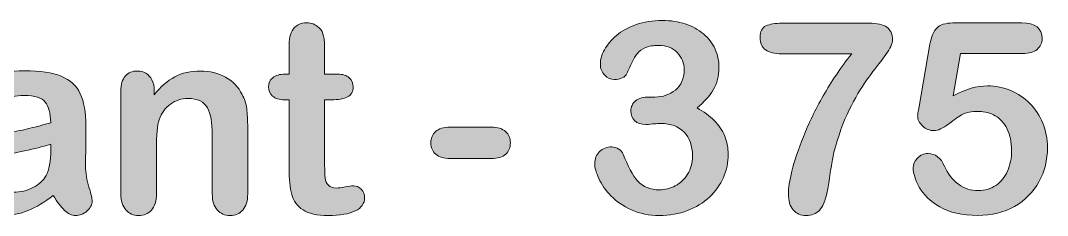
# Model space of a CAD drawing. Header units: millimetres. Extents: x 190 to 440, y -221 to -136.
# Drawn here: x 233.29 to 249.58, y -199.3 to -196.2 of the extents above; entities that cross this region are included whole.
import ezdxf

# ---------------------------------------------------------------- set-up
doc = ezdxf.new("R2010")
doc.units = ezdxf.units.MM
doc.header["$MEASUREMENT"] = 0
doc.layers.add('Layer 1', color=7, linetype='Continuous')

# ---------------------------------------------------------------- blocks, each defined once
blk = doc.blocks.new('block 7')
at = {"layer": 'Layer 1', "true_color": 0x231f20}
h = blk.add_hatch(color=250, dxfattribs=at)
h.dxf.hatch_style = 2
edge = h.paths.add_edge_path()
edge.add_spline(control_points=[(243.35, -197.419), (243.476, -197.419), (243.586, -197.382), (243.677, -197.308), (243.769, -197.233), (243.815, -197.127), (243.815, -196.987), (243.815, -196.881), (243.778, -196.79), (243.705, -196.714), (243.632, -196.637), (243.534, -196.599), (243.41, -196.599), (243.326, -196.599), (243.256, -196.611), (243.202, -196.634), (243.147, -196.657), (243.104, -196.688), (243.073, -196.727), (243.041, -196.766), (243.011, -196.815), (242.983, -196.876), (242.955, -196.936), (242.929, -196.994), (242.905, -197.047), (242.891, -197.076), (242.867, -197.099), (242.831, -197.116), (242.795, -197.132), (242.754, -197.14), (242.707, -197.14), (242.652, -197.14), (242.601, -197.118), (242.555, -197.073), (242.509, -197.028), (242.486, -196.969), (242.486, -196.894), (242.486, -196.823), (242.507, -196.747), (242.551, -196.668), (242.594, -196.589), (242.658, -196.513), (242.741, -196.442), (242.824, -196.37), (242.928, -196.313), (243.052, -196.269), (243.176, -196.226), (243.315, -196.204), (243.467, -196.204), (243.601, -196.204), (243.723, -196.222), (243.833, -196.259), (243.944, -196.295), (244.039, -196.348), (244.121, -196.417), (244.202, -196.486), (244.263, -196.566), (244.305, -196.657), (244.346, -196.748), (244.367, -196.846), (244.367, -196.95), (244.367, -197.088), (244.337, -197.206), (244.277, -197.305), (244.217, -197.403), (244.131, -197.499), (244.019, -197.593), (244.127, -197.651), (244.217, -197.717), (244.291, -197.792), (244.365, -197.866), (244.42, -197.948), (244.458, -198.039), (244.495, -198.129), (244.513, -198.226), (244.513, -198.331), (244.513, -198.456), (244.488, -198.578), (244.438, -198.695), (244.388, -198.812), (244.314, -198.916), (244.216, -199.008), (244.118, -199.1), (244.002, -199.171), (243.867, -199.223), (243.733, -199.275), (243.585, -199.3), (243.422, -199.3), (243.257, -199.3), (243.109, -199.271), (242.978, -199.212), (242.847, -199.152), (242.739, -199.078), (242.654, -198.989), (242.569, -198.901), (242.505, -198.809), (242.462, -198.713), (242.418, -198.618), (242.397, -198.54), (242.397, -198.478), (242.397, -198.398), (242.423, -198.333), (242.474, -198.285), (242.526, -198.236), (242.59, -198.211), (242.668, -198.211), (242.706, -198.211), (242.743, -198.223), (242.779, -198.245), (242.815, -198.268), (242.838, -198.295), (242.849, -198.327), (242.921, -198.518), (242.998, -198.661), (243.08, -198.754), (243.162, -198.847), (243.277, -198.893), (243.426, -198.893), (243.512, -198.893), (243.594, -198.872), (243.673, -198.83), (243.752, -198.788), (243.818, -198.726), (243.87, -198.643), (243.921, -198.56), (243.947, -198.465), (243.947, -198.356), (243.947, -198.195), (243.903, -198.068), (243.815, -197.977), (243.727, -197.885), (243.604, -197.839), (243.447, -197.839), (243.419, -197.839), (243.377, -197.842), (243.319, -197.847), (243.261, -197.853), (243.224, -197.856), (243.207, -197.856), (243.131, -197.856), (243.073, -197.837), (243.031, -197.799), (242.99, -197.761), (242.969, -197.708), (242.969, -197.641), (242.969, -197.575), (242.994, -197.521), (243.044, -197.48), (243.093, -197.44), (243.167, -197.419), (243.265, -197.419), (243.265, -197.419), (243.35, -197.419), (243.35, -197.419)], knot_values=[0, 0, 0, 0, 1, 1, 1, 2, 2, 2, 3, 3, 3, 4, 4, 4, 5, 5, 5, 6, 6, 6, 7, 7, 7, 8, 8, 8, 9, 9, 9, 10, 10, 10, 11, 11, 11, 12, 12, 12, 13, 13, 13, 14, 14, 14, 15, 15, 15, 16, 16, 16, 17, 17, 17, 18, 18, 18, 19, 19, 19, 20, 20, 20, 21, 21, 21, 22, 22, 22, 23, 23, 23, 24, 24, 24, 25, 25, 25, 26, 26, 26, 27, 27, 27, 28, 28, 28, 29, 29, 29, 30, 30, 30, 31, 31, 31, 32, 32, 32, 33, 33, 33, 34, 34, 34, 35, 35, 35, 36, 36, 36, 37, 37, 37, 38, 38, 38, 39, 39, 39, 40, 40, 40, 41, 41, 41, 42, 42, 42, 43, 43, 43, 44, 44, 44, 45, 45, 45, 46, 46, 46, 47, 47, 47, 48, 48, 48, 49, 49, 49, 50, 50, 50, 51, 51, 51, 51], degree=3, periodic=1)
h = blk.add_hatch(color=250, dxfattribs=at)
h.dxf.hatch_style = 2
edge = h.paths.add_edge_path()
edge.add_spline(control_points=[(237.487, -197.056), (237.487, -197.056), (237.549, -197.056), (237.549, -197.056), (237.549, -197.056), (237.549, -196.717), (237.549, -196.717), (237.549, -196.626), (237.552, -196.554), (237.557, -196.503), (237.562, -196.451), (237.575, -196.407), (237.597, -196.369), (237.619, -196.331), (237.651, -196.299), (237.692, -196.275), (237.733, -196.251), (237.78, -196.239), (237.831, -196.239), (237.902, -196.239), (237.967, -196.266), (238.025, -196.32), (238.064, -196.356), (238.088, -196.399), (238.098, -196.451), (238.109, -196.503), (238.114, -196.576), (238.114, -196.671), (238.114, -196.671), (238.114, -197.056), (238.114, -197.056), (238.114, -197.056), (238.321, -197.056), (238.321, -197.056), (238.4, -197.056), (238.461, -197.075), (238.503, -197.113), (238.545, -197.15), (238.566, -197.199), (238.566, -197.258), (238.566, -197.334), (238.537, -197.387), (238.477, -197.417), (238.417, -197.448), (238.331, -197.463), (238.219, -197.463), (238.219, -197.463), (238.114, -197.463), (238.114, -197.463), (238.114, -197.463), (238.114, -198.501), (238.114, -198.501), (238.114, -198.589), (238.117, -198.657), (238.123, -198.704), (238.129, -198.752), (238.146, -198.79), (238.173, -198.82), (238.2, -198.85), (238.243, -198.864), (238.304, -198.864), (238.337, -198.864), (238.382, -198.858), (238.438, -198.847), (238.495, -198.835), (238.539, -198.829), (238.571, -198.829), (238.616, -198.829), (238.657, -198.847), (238.694, -198.884), (238.73, -198.921), (238.748, -198.966), (238.748, -199.019), (238.748, -199.11), (238.699, -199.18), (238.6, -199.228), (238.5, -199.276), (238.358, -199.3), (238.172, -199.3), (237.995, -199.3), (237.862, -199.271), (237.771, -199.212), (237.68, -199.152), (237.62, -199.07), (237.592, -198.966), (237.564, -198.861), (237.549, -198.721), (237.549, -198.546), (237.549, -198.546), (237.549, -197.463), (237.549, -197.463), (237.549, -197.463), (237.475, -197.463), (237.475, -197.463), (237.394, -197.463), (237.332, -197.444), (237.289, -197.405), (237.246, -197.366), (237.225, -197.317), (237.225, -197.258), (237.225, -197.199), (237.247, -197.15), (237.292, -197.113), (237.337, -197.075), (237.402, -197.056), (237.487, -197.056)], knot_values=[0, 0, 0, 0, 1, 1, 1, 2, 2, 2, 3, 3, 3, 4, 4, 4, 5, 5, 5, 6, 6, 6, 7, 7, 7, 8, 8, 8, 9, 9, 9, 10, 10, 10, 11, 11, 11, 12, 12, 12, 13, 13, 13, 14, 14, 14, 15, 15, 15, 16, 16, 16, 17, 17, 17, 18, 18, 18, 19, 19, 19, 20, 20, 20, 21, 21, 21, 22, 22, 22, 23, 23, 23, 24, 24, 24, 25, 25, 25, 26, 26, 26, 27, 27, 27, 28, 28, 28, 29, 29, 29, 30, 30, 30, 31, 31, 31, 32, 32, 32, 33, 33, 33, 34, 34, 34, 35, 35, 35, 35], degree=3, periodic=1)
h = blk.add_hatch(color=250, dxfattribs=at)
h.dxf.hatch_style = 2
edge = h.paths.add_edge_path()
edge.add_spline(control_points=[(245.365, -196.247), (245.365, -196.247), (246.742, -196.247), (246.742, -196.247), (246.874, -196.247), (246.97, -196.268), (247.029, -196.309), (247.088, -196.351), (247.118, -196.419), (247.118, -196.514), (247.118, -196.572), (247.083, -196.648), (247.014, -196.744), (246.944, -196.839), (246.865, -196.944), (246.776, -197.059), (246.687, -197.174), (246.595, -197.317), (246.501, -197.488), (246.406, -197.659), (246.32, -197.867), (246.241, -198.114), (246.208, -198.223), (246.185, -198.313), (246.171, -198.385), (246.157, -198.456), (246.142, -198.549), (246.126, -198.664), (246.109, -198.778), (246.095, -198.866), (246.082, -198.926), (246.053, -199.067), (246.012, -199.164), (245.959, -199.219), (245.906, -199.273), (245.836, -199.3), (245.747, -199.3), (245.663, -199.3), (245.596, -199.271), (245.545, -199.213), (245.494, -199.154), (245.468, -199.068), (245.468, -198.953), (245.468, -198.865), (245.487, -198.745), (245.524, -198.594), (245.561, -198.442), (245.622, -198.26), (245.706, -198.049), (245.79, -197.837), (245.895, -197.62), (246.021, -197.398), (246.147, -197.175), (246.297, -196.954), (246.471, -196.733), (246.471, -196.733), (245.365, -196.733), (245.365, -196.733), (245.249, -196.733), (245.163, -196.712), (245.106, -196.67), (245.048, -196.628), (245.02, -196.562), (245.02, -196.473), (245.02, -196.378), (245.05, -196.316), (245.111, -196.289), (245.171, -196.261), (245.256, -196.247), (245.365, -196.247)], knot_values=[0, 0, 0, 0, 1, 1, 1, 2, 2, 2, 3, 3, 3, 4, 4, 4, 5, 5, 5, 6, 6, 6, 7, 7, 7, 8, 8, 8, 9, 9, 9, 10, 10, 10, 11, 11, 11, 12, 12, 12, 13, 13, 13, 14, 14, 14, 15, 15, 15, 16, 16, 16, 17, 17, 17, 18, 18, 18, 19, 19, 19, 20, 20, 20, 21, 21, 21, 22, 22, 22, 23, 23, 23, 23], degree=3, periodic=1)
h = blk.add_hatch(color=250, dxfattribs=at)
h.dxf.hatch_style = 2
edge = h.paths.add_edge_path()
edge.add_spline(control_points=[(249.181, -196.729), (249.181, -196.729), (248.199, -196.729), (248.199, -196.729), (248.199, -196.729), (248.081, -197.399), (248.081, -197.399), (248.277, -197.294), (248.457, -197.242), (248.623, -197.242), (248.755, -197.242), (248.879, -197.267), (248.994, -197.316), (249.109, -197.366), (249.21, -197.434), (249.297, -197.522), (249.383, -197.609), (249.452, -197.713), (249.501, -197.833), (249.551, -197.953), (249.576, -198.082), (249.576, -198.219), (249.576, -198.419), (249.531, -198.601), (249.441, -198.765), (249.352, -198.929), (249.223, -199.059), (249.054, -199.156), (248.885, -199.252), (248.69, -199.3), (248.47, -199.3), (248.223, -199.3), (248.023, -199.255), (247.869, -199.164), (247.716, -199.073), (247.607, -198.969), (247.543, -198.851), (247.479, -198.733), (247.447, -198.63), (247.447, -198.542), (247.447, -198.488), (247.469, -198.437), (247.514, -198.389), (247.559, -198.341), (247.615, -198.317), (247.682, -198.317), (247.798, -198.317), (247.884, -198.383), (247.941, -198.517), (247.996, -198.64), (248.07, -198.735), (248.164, -198.803), (248.258, -198.872), (248.362, -198.906), (248.478, -198.906), (248.584, -198.906), (248.677, -198.878), (248.757, -198.823), (248.837, -198.768), (248.899, -198.692), (248.942, -198.596), (248.985, -198.499), (249.007, -198.39), (249.007, -198.267), (249.007, -198.135), (248.984, -198.022), (248.937, -197.928), (248.89, -197.834), (248.827, -197.764), (248.749, -197.718), (248.67, -197.672), (248.583, -197.649), (248.486, -197.649), (248.368, -197.649), (248.283, -197.663), (248.232, -197.692), (248.181, -197.721), (248.108, -197.772), (248.012, -197.844), (247.916, -197.917), (247.837, -197.953), (247.775, -197.953), (247.708, -197.953), (247.648, -197.928), (247.595, -197.879), (247.543, -197.83), (247.517, -197.775), (247.517, -197.713), (247.517, -197.706), (247.524, -197.659), (247.54, -197.572), (247.54, -197.572), (247.713, -196.582), (247.713, -196.582), (247.733, -196.464), (247.768, -196.378), (247.821, -196.324), (247.873, -196.27), (247.959, -196.243), (248.077, -196.243), (248.077, -196.243), (249.168, -196.243), (249.168, -196.243), (249.383, -196.243), (249.491, -196.325), (249.491, -196.489), (249.491, -196.561), (249.465, -196.619), (249.412, -196.663), (249.36, -196.707), (249.283, -196.729), (249.181, -196.729)], knot_values=[0, 0, 0, 0, 1, 1, 1, 2, 2, 2, 3, 3, 3, 4, 4, 4, 5, 5, 5, 6, 6, 6, 7, 7, 7, 8, 8, 8, 9, 9, 9, 10, 10, 10, 11, 11, 11, 12, 12, 12, 13, 13, 13, 14, 14, 14, 15, 15, 15, 16, 16, 16, 17, 17, 17, 18, 18, 18, 19, 19, 19, 20, 20, 20, 21, 21, 21, 22, 22, 22, 23, 23, 23, 24, 24, 24, 25, 25, 25, 26, 26, 26, 27, 27, 27, 28, 28, 28, 29, 29, 29, 30, 30, 30, 31, 31, 31, 32, 32, 32, 33, 33, 33, 34, 34, 34, 35, 35, 35, 36, 36, 36, 37, 37, 37, 37], degree=3, periodic=1)
h = blk.add_hatch(color=250, dxfattribs=at)
h.dxf.hatch_style = 2
edge = h.paths.add_edge_path()
edge.add_spline(control_points=[(233.81, -198.982), (233.674, -199.088), (233.542, -199.168), (233.414, -199.221), (233.287, -199.274), (233.144, -199.3), (232.985, -199.3), (232.841, -199.3), (232.714, -199.272), (232.604, -199.215), (232.495, -199.158), (232.41, -199.08), (232.351, -198.982), (232.292, -198.884), (232.262, -198.778), (232.262, -198.664), (232.262, -198.51), (232.311, -198.378), (232.409, -198.269), (232.507, -198.16), (232.641, -198.087), (232.812, -198.05), (232.848, -198.042), (232.937, -198.023), (233.078, -197.994), (233.22, -197.965), (233.342, -197.939), (233.443, -197.915), (233.545, -197.89), (233.654, -197.861), (233.773, -197.827), (233.766, -197.678), (233.736, -197.569), (233.683, -197.499), (233.63, -197.429), (233.52, -197.395), (233.353, -197.395), (233.21, -197.395), (233.102, -197.415), (233.03, -197.455), (232.958, -197.495), (232.896, -197.555), (232.844, -197.634), (232.792, -197.714), (232.756, -197.767), (232.734, -197.793), (232.713, -197.818), (232.667, -197.831), (232.597, -197.831), (232.533, -197.831), (232.479, -197.81), (232.432, -197.77), (232.386, -197.729), (232.363, -197.677), (232.363, -197.614), (232.363, -197.515), (232.398, -197.418), (232.469, -197.324), (232.539, -197.231), (232.649, -197.154), (232.797, -197.093), (232.946, -197.032), (233.132, -197.002), (233.353, -197.002), (233.601, -197.002), (233.796, -197.031), (233.938, -197.09), (234.08, -197.148), (234.181, -197.241), (234.239, -197.368), (234.298, -197.495), (234.327, -197.663), (234.327, -197.872), (234.327, -198.004), (234.327, -198.117), (234.326, -198.209), (234.325, -198.301), (234.324, -198.404), (234.323, -198.517), (234.323, -198.623), (234.34, -198.734), (234.376, -198.849), (234.411, -198.964), (234.428, -199.038), (234.428, -199.071), (234.428, -199.129), (234.401, -199.182), (234.347, -199.229), (234.292, -199.277), (234.23, -199.3), (234.162, -199.3), (234.104, -199.3), (234.047, -199.273), (233.99, -199.219), (233.934, -199.164), (233.874, -199.086), (233.81, -198.982)], knot_values=[0, 0, 0, 0, 1, 1, 1, 2, 2, 2, 3, 3, 3, 4, 4, 4, 5, 5, 5, 6, 6, 6, 7, 7, 7, 8, 8, 8, 9, 9, 9, 10, 10, 10, 11, 11, 11, 12, 12, 12, 13, 13, 13, 14, 14, 14, 15, 15, 15, 16, 16, 16, 17, 17, 17, 18, 18, 18, 19, 19, 19, 20, 20, 20, 21, 21, 21, 22, 22, 22, 23, 23, 23, 24, 24, 24, 25, 25, 25, 26, 26, 26, 27, 27, 27, 28, 28, 28, 29, 29, 29, 30, 30, 30, 31, 31, 31, 32, 32, 32, 32], degree=3, periodic=1)
edge = h.paths.add_edge_path()
edge.add_spline(control_points=[(233.773, -198.166), (233.69, -198.196), (233.57, -198.228), (233.412, -198.262), (233.254, -198.296), (233.145, -198.32), (233.085, -198.336), (233.024, -198.352), (232.966, -198.383), (232.911, -198.429), (232.856, -198.475), (232.828, -198.54), (232.828, -198.623), (232.828, -198.708), (232.861, -198.781), (232.925, -198.841), (232.99, -198.901), (233.075, -198.93), (233.18, -198.93), (233.291, -198.93), (233.394, -198.906), (233.489, -198.857), (233.583, -198.808), (233.652, -198.745), (233.697, -198.668), (233.747, -198.583), (233.773, -198.442), (233.773, -198.246), (233.773, -198.246), (233.773, -198.166), (233.773, -198.166)], knot_values=[0, 0, 0, 0, 1, 1, 1, 2, 2, 2, 3, 3, 3, 4, 4, 4, 5, 5, 5, 6, 6, 6, 7, 7, 7, 8, 8, 8, 9, 9, 9, 10, 10, 10, 10], degree=3, periodic=1)
h = blk.add_hatch(color=250, dxfattribs=at)
h.dxf.hatch_style = 2
edge = h.paths.add_edge_path()
edge.add_spline(control_points=[(235.412, -197.318), (235.412, -197.318), (235.412, -197.386), (235.412, -197.386), (235.511, -197.255), (235.62, -197.159), (235.738, -197.098), (235.856, -197.037), (235.991, -197.006), (236.144, -197.006), (236.293, -197.006), (236.426, -197.038), (236.543, -197.103), (236.66, -197.168), (236.747, -197.26), (236.805, -197.378), (236.843, -197.447), (236.867, -197.521), (236.878, -197.601), (236.889, -197.681), (236.894, -197.783), (236.894, -197.907), (236.894, -197.907), (236.894, -198.957), (236.894, -198.957), (236.894, -199.07), (236.868, -199.156), (236.817, -199.214), (236.765, -199.272), (236.698, -199.3), (236.615, -199.3), (236.531, -199.3), (236.463, -199.271), (236.411, -199.212), (236.358, -199.152), (236.332, -199.068), (236.332, -198.957), (236.332, -198.957), (236.332, -198.017), (236.332, -198.017), (236.332, -197.831), (236.306, -197.689), (236.254, -197.59), (236.203, -197.491), (236.1, -197.442), (235.945, -197.442), (235.845, -197.442), (235.753, -197.472), (235.671, -197.532), (235.588, -197.592), (235.527, -197.674), (235.489, -197.779), (235.461, -197.863), (235.447, -198.02), (235.447, -198.25), (235.447, -198.25), (235.447, -198.957), (235.447, -198.957), (235.447, -199.072), (235.421, -199.158), (235.368, -199.215), (235.315, -199.272), (235.246, -199.3), (235.162, -199.3), (235.081, -199.3), (235.014, -199.271), (234.962, -199.212), (234.909, -199.152), (234.883, -199.068), (234.883, -198.957), (234.883, -198.957), (234.883, -197.326), (234.883, -197.326), (234.883, -197.219), (234.906, -197.139), (234.953, -197.086), (235, -197.033), (235.064, -197.006), (235.146, -197.006), (235.195, -197.006), (235.24, -197.018), (235.28, -197.041), (235.32, -197.065), (235.352, -197.1), (235.376, -197.147), (235.4, -197.193), (235.412, -197.251), (235.412, -197.318)], knot_values=[0, 0, 0, 0, 1, 1, 1, 2, 2, 2, 3, 3, 3, 4, 4, 4, 5, 5, 5, 6, 6, 6, 7, 7, 7, 8, 8, 8, 9, 9, 9, 10, 10, 10, 11, 11, 11, 12, 12, 12, 13, 13, 13, 14, 14, 14, 15, 15, 15, 16, 16, 16, 17, 17, 17, 18, 18, 18, 19, 19, 19, 20, 20, 20, 21, 21, 21, 22, 22, 22, 23, 23, 23, 24, 24, 24, 25, 25, 25, 26, 26, 26, 27, 27, 27, 28, 28, 28, 29, 29, 29, 29], degree=3, periodic=1)
h = blk.add_hatch(color=250, dxfattribs=at)
h.dxf.hatch_style = 2
edge = h.paths.add_edge_path()
edge.add_spline(control_points=[(240.756, -198.397), (240.756, -198.397), (240.102, -198.397), (240.102, -198.397), (240.003, -198.397), (239.928, -198.374), (239.876, -198.328), (239.824, -198.282), (239.798, -198.222), (239.798, -198.149), (239.798, -198.075), (239.824, -198.014), (239.874, -197.968), (239.924, -197.922), (240, -197.899), (240.102, -197.899), (240.102, -197.899), (240.756, -197.899), (240.756, -197.899), (240.857, -197.899), (240.934, -197.922), (240.984, -197.968), (241.034, -198.014), (241.059, -198.075), (241.059, -198.149), (241.059, -198.222), (241.035, -198.282), (240.985, -198.328), (240.935, -198.374), (240.859, -198.397), (240.756, -198.397)], knot_values=[0, 0, 0, 0, 1, 1, 1, 2, 2, 2, 3, 3, 3, 4, 4, 4, 5, 5, 5, 6, 6, 6, 7, 7, 7, 8, 8, 8, 9, 9, 9, 10, 10, 10, 10], degree=3, periodic=1)
at = {"layer": 'Layer 1', "lineweight": 0}
for points, knots in [([(243.35, -197.419), (243.476, -197.419), (243.586, -197.382), (243.677, -197.308), (243.769, -197.233), (243.815, -197.127), (243.815, -196.987), (243.815, -196.881), (243.778, -196.79), (243.705, -196.714), (243.632, -196.637), (243.534, -196.599), (243.41, -196.599), (243.326, -196.599), (243.256, -196.611), (243.202, -196.634), (243.147, -196.657), (243.104, -196.688), (243.073, -196.727), (243.041, -196.766), (243.011, -196.815), (242.983, -196.876), (242.955, -196.936), (242.929, -196.994), (242.905, -197.047), (242.891, -197.076), (242.867, -197.099), (242.831, -197.116), (242.795, -197.132), (242.754, -197.14), (242.707, -197.14), (242.652, -197.14), (242.601, -197.118), (242.555, -197.073), (242.509, -197.028), (242.486, -196.969), (242.486, -196.894), (242.486, -196.823), (242.507, -196.747), (242.551, -196.668), (242.594, -196.589), (242.658, -196.513), (242.741, -196.442), (242.824, -196.37), (242.928, -196.313), (243.052, -196.269), (243.176, -196.226), (243.315, -196.204), (243.467, -196.204), (243.601, -196.204), (243.723, -196.222), (243.833, -196.259), (243.944, -196.295), (244.039, -196.348), (244.121, -196.417), (244.202, -196.486), (244.263, -196.566), (244.305, -196.657), (244.346, -196.748), (244.367, -196.846), (244.367, -196.95), (244.367, -197.088), (244.337, -197.206), (244.277, -197.305), (244.217, -197.403), (244.131, -197.499), (244.019, -197.593), (244.127, -197.651), (244.217, -197.717), (244.291, -197.792), (244.365, -197.866), (244.42, -197.948), (244.458, -198.039), (244.495, -198.129), (244.513, -198.226), (244.513, -198.331), (244.513, -198.456), (244.488, -198.578), (244.438, -198.695), (244.388, -198.812), (244.314, -198.916), (244.216, -199.008), (244.118, -199.1), (244.002, -199.171), (243.867, -199.223), (243.733, -199.275), (243.585, -199.3), (243.422, -199.3), (243.257, -199.3), (243.109, -199.271), (242.978, -199.212), (242.847, -199.152), (242.739, -199.078), (242.654, -198.989), (242.569, -198.901), (242.505, -198.809), (242.462, -198.713), (242.418, -198.618), (242.397, -198.54), (242.397, -198.478), (242.397, -198.398), (242.423, -198.333), (242.474, -198.285), (242.526, -198.236), (242.59, -198.211), (242.668, -198.211), (242.706, -198.211), (242.743, -198.223), (242.779, -198.245), (242.815, -198.268), (242.838, -198.295), (242.849, -198.327), (242.921, -198.518), (242.998, -198.661), (243.08, -198.754), (243.162, -198.847), (243.277, -198.893), (243.426, -198.893), (243.512, -198.893), (243.594, -198.872), (243.673, -198.83), (243.752, -198.788), (243.818, -198.726), (243.87, -198.643), (243.921, -198.56), (243.947, -198.465), (243.947, -198.356), (243.947, -198.195), (243.903, -198.068), (243.815, -197.977), (243.727, -197.885), (243.604, -197.839), (243.447, -197.839), (243.419, -197.839), (243.377, -197.842), (243.319, -197.847), (243.261, -197.853), (243.224, -197.856), (243.207, -197.856), (243.131, -197.856), (243.073, -197.837), (243.031, -197.799), (242.99, -197.761), (242.969, -197.708), (242.969, -197.641), (242.969, -197.575), (242.994, -197.521), (243.044, -197.48), (243.093, -197.44), (243.167, -197.419), (243.265, -197.419), (243.265, -197.419), (243.35, -197.419), (243.35, -197.419)], [0, 0, 0, 0, 1, 1, 1, 2, 2, 2, 3, 3, 3, 4, 4, 4, 5, 5, 5, 6, 6, 6, 7, 7, 7, 8, 8, 8, 9, 9, 9, 10, 10, 10, 11, 11, 11, 12, 12, 12, 13, 13, 13, 14, 14, 14, 15, 15, 15, 16, 16, 16, 17, 17, 17, 18, 18, 18, 19, 19, 19, 20, 20, 20, 21, 21, 21, 22, 22, 22, 23, 23, 23, 24, 24, 24, 25, 25, 25, 26, 26, 26, 27, 27, 27, 28, 28, 28, 29, 29, 29, 30, 30, 30, 31, 31, 31, 32, 32, 32, 33, 33, 33, 34, 34, 34, 35, 35, 35, 36, 36, 36, 37, 37, 37, 38, 38, 38, 39, 39, 39, 40, 40, 40, 41, 41, 41, 42, 42, 42, 43, 43, 43, 44, 44, 44, 45, 45, 45, 46, 46, 46, 47, 47, 47, 48, 48, 48, 49, 49, 49, 50, 50, 50, 51, 51, 51, 51]), ([(237.487, -197.056), (237.487, -197.056), (237.549, -197.056), (237.549, -197.056), (237.549, -197.056), (237.549, -196.717), (237.549, -196.717), (237.549, -196.626), (237.552, -196.554), (237.557, -196.503), (237.562, -196.451), (237.575, -196.407), (237.597, -196.369), (237.619, -196.331), (237.651, -196.299), (237.692, -196.275), (237.733, -196.251), (237.78, -196.239), (237.831, -196.239), (237.902, -196.239), (237.967, -196.266), (238.025, -196.32), (238.064, -196.356), (238.088, -196.399), (238.098, -196.451), (238.109, -196.503), (238.114, -196.576), (238.114, -196.671), (238.114, -196.671), (238.114, -197.056), (238.114, -197.056), (238.114, -197.056), (238.321, -197.056), (238.321, -197.056), (238.4, -197.056), (238.461, -197.075), (238.503, -197.113), (238.545, -197.15), (238.566, -197.199), (238.566, -197.258), (238.566, -197.334), (238.537, -197.387), (238.477, -197.417), (238.417, -197.448), (238.331, -197.463), (238.219, -197.463), (238.219, -197.463), (238.114, -197.463), (238.114, -197.463), (238.114, -197.463), (238.114, -198.501), (238.114, -198.501), (238.114, -198.589), (238.117, -198.657), (238.123, -198.704), (238.129, -198.752), (238.146, -198.79), (238.173, -198.82), (238.2, -198.85), (238.243, -198.864), (238.304, -198.864), (238.337, -198.864), (238.382, -198.858), (238.438, -198.847), (238.495, -198.835), (238.539, -198.829), (238.571, -198.829), (238.616, -198.829), (238.657, -198.847), (238.694, -198.884), (238.73, -198.921), (238.748, -198.966), (238.748, -199.019), (238.748, -199.11), (238.699, -199.18), (238.6, -199.228), (238.5, -199.276), (238.358, -199.3), (238.172, -199.3), (237.995, -199.3), (237.862, -199.271), (237.771, -199.212), (237.68, -199.152), (237.62, -199.07), (237.592, -198.966), (237.564, -198.861), (237.549, -198.721), (237.549, -198.546), (237.549, -198.546), (237.549, -197.463), (237.549, -197.463), (237.549, -197.463), (237.475, -197.463), (237.475, -197.463), (237.394, -197.463), (237.332, -197.444), (237.289, -197.405), (237.246, -197.366), (237.225, -197.317), (237.225, -197.258), (237.225, -197.199), (237.247, -197.15), (237.292, -197.113), (237.337, -197.075), (237.402, -197.056), (237.487, -197.056)], [0, 0, 0, 0, 1, 1, 1, 2, 2, 2, 3, 3, 3, 4, 4, 4, 5, 5, 5, 6, 6, 6, 7, 7, 7, 8, 8, 8, 9, 9, 9, 10, 10, 10, 11, 11, 11, 12, 12, 12, 13, 13, 13, 14, 14, 14, 15, 15, 15, 16, 16, 16, 17, 17, 17, 18, 18, 18, 19, 19, 19, 20, 20, 20, 21, 21, 21, 22, 22, 22, 23, 23, 23, 24, 24, 24, 25, 25, 25, 26, 26, 26, 27, 27, 27, 28, 28, 28, 29, 29, 29, 30, 30, 30, 31, 31, 31, 32, 32, 32, 33, 33, 33, 34, 34, 34, 35, 35, 35, 35]), ([(245.365, -196.247), (245.365, -196.247), (246.742, -196.247), (246.742, -196.247), (246.874, -196.247), (246.97, -196.268), (247.029, -196.309), (247.088, -196.351), (247.118, -196.419), (247.118, -196.514), (247.118, -196.572), (247.083, -196.648), (247.014, -196.744), (246.944, -196.839), (246.865, -196.944), (246.776, -197.059), (246.687, -197.174), (246.595, -197.317), (246.501, -197.488), (246.406, -197.659), (246.32, -197.867), (246.241, -198.114), (246.208, -198.223), (246.185, -198.313), (246.171, -198.385), (246.157, -198.456), (246.142, -198.549), (246.126, -198.664), (246.109, -198.778), (246.095, -198.866), (246.082, -198.926), (246.053, -199.067), (246.012, -199.164), (245.959, -199.219), (245.906, -199.273), (245.836, -199.3), (245.747, -199.3), (245.663, -199.3), (245.596, -199.271), (245.545, -199.213), (245.494, -199.154), (245.468, -199.068), (245.468, -198.953), (245.468, -198.865), (245.487, -198.745), (245.524, -198.594), (245.561, -198.442), (245.622, -198.26), (245.706, -198.049), (245.79, -197.837), (245.895, -197.62), (246.021, -197.398), (246.147, -197.175), (246.297, -196.954), (246.471, -196.733), (246.471, -196.733), (245.365, -196.733), (245.365, -196.733), (245.249, -196.733), (245.163, -196.712), (245.106, -196.67), (245.048, -196.628), (245.02, -196.562), (245.02, -196.473), (245.02, -196.378), (245.05, -196.316), (245.111, -196.289), (245.171, -196.261), (245.256, -196.247), (245.365, -196.247)], [0, 0, 0, 0, 1, 1, 1, 2, 2, 2, 3, 3, 3, 4, 4, 4, 5, 5, 5, 6, 6, 6, 7, 7, 7, 8, 8, 8, 9, 9, 9, 10, 10, 10, 11, 11, 11, 12, 12, 12, 13, 13, 13, 14, 14, 14, 15, 15, 15, 16, 16, 16, 17, 17, 17, 18, 18, 18, 19, 19, 19, 20, 20, 20, 21, 21, 21, 22, 22, 22, 23, 23, 23, 23]), ([(249.181, -196.729), (249.181, -196.729), (248.199, -196.729), (248.199, -196.729), (248.199, -196.729), (248.081, -197.399), (248.081, -197.399), (248.277, -197.294), (248.457, -197.242), (248.623, -197.242), (248.755, -197.242), (248.879, -197.267), (248.994, -197.316), (249.109, -197.366), (249.21, -197.434), (249.297, -197.522), (249.383, -197.609), (249.452, -197.713), (249.501, -197.833), (249.551, -197.953), (249.576, -198.082), (249.576, -198.219), (249.576, -198.419), (249.531, -198.601), (249.441, -198.765), (249.352, -198.929), (249.223, -199.059), (249.054, -199.156), (248.885, -199.252), (248.69, -199.3), (248.47, -199.3), (248.223, -199.3), (248.023, -199.255), (247.869, -199.164), (247.716, -199.073), (247.607, -198.969), (247.543, -198.851), (247.479, -198.733), (247.447, -198.63), (247.447, -198.542), (247.447, -198.488), (247.469, -198.437), (247.514, -198.389), (247.559, -198.341), (247.615, -198.317), (247.682, -198.317), (247.798, -198.317), (247.884, -198.383), (247.941, -198.517), (247.996, -198.64), (248.07, -198.735), (248.164, -198.803), (248.258, -198.872), (248.362, -198.906), (248.478, -198.906), (248.584, -198.906), (248.677, -198.878), (248.757, -198.823), (248.837, -198.768), (248.899, -198.692), (248.942, -198.596), (248.985, -198.499), (249.007, -198.39), (249.007, -198.267), (249.007, -198.135), (248.984, -198.022), (248.937, -197.928), (248.89, -197.834), (248.827, -197.764), (248.749, -197.718), (248.67, -197.672), (248.583, -197.649), (248.486, -197.649), (248.368, -197.649), (248.283, -197.663), (248.232, -197.692), (248.181, -197.721), (248.108, -197.772), (248.012, -197.844), (247.916, -197.917), (247.837, -197.953), (247.775, -197.953), (247.708, -197.953), (247.648, -197.928), (247.595, -197.879), (247.543, -197.83), (247.517, -197.775), (247.517, -197.713), (247.517, -197.706), (247.524, -197.659), (247.54, -197.572), (247.54, -197.572), (247.713, -196.582), (247.713, -196.582), (247.733, -196.464), (247.768, -196.378), (247.821, -196.324), (247.873, -196.27), (247.959, -196.243), (248.077, -196.243), (248.077, -196.243), (249.168, -196.243), (249.168, -196.243), (249.383, -196.243), (249.491, -196.325), (249.491, -196.489), (249.491, -196.561), (249.465, -196.619), (249.412, -196.663), (249.36, -196.707), (249.283, -196.729), (249.181, -196.729)], [0, 0, 0, 0, 1, 1, 1, 2, 2, 2, 3, 3, 3, 4, 4, 4, 5, 5, 5, 6, 6, 6, 7, 7, 7, 8, 8, 8, 9, 9, 9, 10, 10, 10, 11, 11, 11, 12, 12, 12, 13, 13, 13, 14, 14, 14, 15, 15, 15, 16, 16, 16, 17, 17, 17, 18, 18, 18, 19, 19, 19, 20, 20, 20, 21, 21, 21, 22, 22, 22, 23, 23, 23, 24, 24, 24, 25, 25, 25, 26, 26, 26, 27, 27, 27, 28, 28, 28, 29, 29, 29, 30, 30, 30, 31, 31, 31, 32, 32, 32, 33, 33, 33, 34, 34, 34, 35, 35, 35, 36, 36, 36, 37, 37, 37, 37]), ([(233.81, -198.982), (233.674, -199.088), (233.542, -199.168), (233.414, -199.221), (233.287, -199.274), (233.144, -199.3), (232.985, -199.3), (232.841, -199.3), (232.714, -199.272), (232.604, -199.215), (232.495, -199.158), (232.41, -199.08), (232.351, -198.982), (232.292, -198.884), (232.262, -198.778), (232.262, -198.664), (232.262, -198.51), (232.311, -198.378), (232.409, -198.269), (232.507, -198.16), (232.641, -198.087), (232.812, -198.05), (232.848, -198.042), (232.937, -198.023), (233.078, -197.994), (233.22, -197.965), (233.342, -197.939), (233.443, -197.915), (233.545, -197.89), (233.654, -197.861), (233.773, -197.827), (233.766, -197.678), (233.736, -197.569), (233.683, -197.499), (233.63, -197.429), (233.52, -197.395), (233.353, -197.395), (233.21, -197.395), (233.102, -197.415), (233.03, -197.455), (232.958, -197.495), (232.896, -197.555), (232.844, -197.634), (232.792, -197.714), (232.756, -197.767), (232.734, -197.793), (232.713, -197.818), (232.667, -197.831), (232.597, -197.831), (232.533, -197.831), (232.479, -197.81), (232.432, -197.77), (232.386, -197.729), (232.363, -197.677), (232.363, -197.614), (232.363, -197.515), (232.398, -197.418), (232.469, -197.324), (232.539, -197.231), (232.649, -197.154), (232.797, -197.093), (232.946, -197.032), (233.132, -197.002), (233.353, -197.002), (233.601, -197.002), (233.796, -197.031), (233.938, -197.09), (234.08, -197.148), (234.181, -197.241), (234.239, -197.368), (234.298, -197.495), (234.327, -197.663), (234.327, -197.872), (234.327, -198.004), (234.327, -198.117), (234.326, -198.209), (234.325, -198.301), (234.324, -198.404), (234.323, -198.517), (234.323, -198.623), (234.34, -198.734), (234.376, -198.849), (234.411, -198.964), (234.428, -199.038), (234.428, -199.071), (234.428, -199.129), (234.401, -199.182), (234.347, -199.229), (234.292, -199.277), (234.23, -199.3), (234.162, -199.3), (234.104, -199.3), (234.047, -199.273), (233.99, -199.219), (233.934, -199.164), (233.874, -199.086), (233.81, -198.982)], [0, 0, 0, 0, 1, 1, 1, 2, 2, 2, 3, 3, 3, 4, 4, 4, 5, 5, 5, 6, 6, 6, 7, 7, 7, 8, 8, 8, 9, 9, 9, 10, 10, 10, 11, 11, 11, 12, 12, 12, 13, 13, 13, 14, 14, 14, 15, 15, 15, 16, 16, 16, 17, 17, 17, 18, 18, 18, 19, 19, 19, 20, 20, 20, 21, 21, 21, 22, 22, 22, 23, 23, 23, 24, 24, 24, 25, 25, 25, 26, 26, 26, 27, 27, 27, 28, 28, 28, 29, 29, 29, 30, 30, 30, 31, 31, 31, 32, 32, 32, 32]), ([(235.412, -197.318), (235.412, -197.318), (235.412, -197.386), (235.412, -197.386), (235.511, -197.255), (235.62, -197.159), (235.738, -197.098), (235.856, -197.037), (235.991, -197.006), (236.144, -197.006), (236.293, -197.006), (236.426, -197.038), (236.543, -197.103), (236.66, -197.168), (236.747, -197.26), (236.805, -197.378), (236.843, -197.447), (236.867, -197.521), (236.878, -197.601), (236.889, -197.681), (236.894, -197.783), (236.894, -197.907), (236.894, -197.907), (236.894, -198.957), (236.894, -198.957), (236.894, -199.07), (236.868, -199.156), (236.817, -199.214), (236.765, -199.272), (236.698, -199.3), (236.615, -199.3), (236.531, -199.3), (236.463, -199.271), (236.411, -199.212), (236.358, -199.152), (236.332, -199.068), (236.332, -198.957), (236.332, -198.957), (236.332, -198.017), (236.332, -198.017), (236.332, -197.831), (236.306, -197.689), (236.254, -197.59), (236.203, -197.491), (236.1, -197.442), (235.945, -197.442), (235.845, -197.442), (235.753, -197.472), (235.671, -197.532), (235.588, -197.592), (235.527, -197.674), (235.489, -197.779), (235.461, -197.863), (235.447, -198.02), (235.447, -198.25), (235.447, -198.25), (235.447, -198.957), (235.447, -198.957), (235.447, -199.072), (235.421, -199.158), (235.368, -199.215), (235.315, -199.272), (235.246, -199.3), (235.162, -199.3), (235.081, -199.3), (235.014, -199.271), (234.962, -199.212), (234.909, -199.152), (234.883, -199.068), (234.883, -198.957), (234.883, -198.957), (234.883, -197.326), (234.883, -197.326), (234.883, -197.219), (234.906, -197.139), (234.953, -197.086), (235, -197.033), (235.064, -197.006), (235.146, -197.006), (235.195, -197.006), (235.24, -197.018), (235.28, -197.041), (235.32, -197.065), (235.352, -197.1), (235.376, -197.147), (235.4, -197.193), (235.412, -197.251), (235.412, -197.318)], [0, 0, 0, 0, 1, 1, 1, 2, 2, 2, 3, 3, 3, 4, 4, 4, 5, 5, 5, 6, 6, 6, 7, 7, 7, 8, 8, 8, 9, 9, 9, 10, 10, 10, 11, 11, 11, 12, 12, 12, 13, 13, 13, 14, 14, 14, 15, 15, 15, 16, 16, 16, 17, 17, 17, 18, 18, 18, 19, 19, 19, 20, 20, 20, 21, 21, 21, 22, 22, 22, 23, 23, 23, 24, 24, 24, 25, 25, 25, 26, 26, 26, 27, 27, 27, 28, 28, 28, 29, 29, 29, 29]), ([(240.756, -198.397), (240.756, -198.397), (240.102, -198.397), (240.102, -198.397), (240.003, -198.397), (239.928, -198.374), (239.876, -198.328), (239.824, -198.282), (239.798, -198.222), (239.798, -198.149), (239.798, -198.075), (239.824, -198.014), (239.874, -197.968), (239.924, -197.922), (240, -197.899), (240.102, -197.899), (240.102, -197.899), (240.756, -197.899), (240.756, -197.899), (240.857, -197.899), (240.934, -197.922), (240.984, -197.968), (241.034, -198.014), (241.059, -198.075), (241.059, -198.149), (241.059, -198.222), (241.035, -198.282), (240.985, -198.328), (240.935, -198.374), (240.859, -198.397), (240.756, -198.397)], [0, 0, 0, 0, 1, 1, 1, 2, 2, 2, 3, 3, 3, 4, 4, 4, 5, 5, 5, 6, 6, 6, 7, 7, 7, 8, 8, 8, 9, 9, 9, 10, 10, 10, 10]), ([(233.773, -198.166), (233.69, -198.196), (233.57, -198.228), (233.412, -198.262), (233.254, -198.296), (233.145, -198.32), (233.085, -198.336), (233.024, -198.352), (232.966, -198.383), (232.911, -198.429), (232.856, -198.475), (232.828, -198.54), (232.828, -198.623), (232.828, -198.708), (232.861, -198.781), (232.925, -198.841), (232.99, -198.901), (233.075, -198.93), (233.18, -198.93), (233.291, -198.93), (233.394, -198.906), (233.489, -198.857), (233.583, -198.808), (233.652, -198.745), (233.697, -198.668), (233.747, -198.583), (233.773, -198.442), (233.773, -198.246), (233.773, -198.246), (233.773, -198.166), (233.773, -198.166)], [0, 0, 0, 0, 1, 1, 1, 2, 2, 2, 3, 3, 3, 4, 4, 4, 5, 5, 5, 6, 6, 6, 7, 7, 7, 8, 8, 8, 9, 9, 9, 10, 10, 10, 10])]:
    blk.add_open_spline(points, degree=3, knots=knots, dxfattribs=at)

msp = doc.modelspace()

# ---------------------------------------------------------------- block references
at = {"layer": 'Layer 1'}
msp.add_blockref('block 7', (0, 0), dxfattribs=at)

doc.saveas('drawing.dxf')
